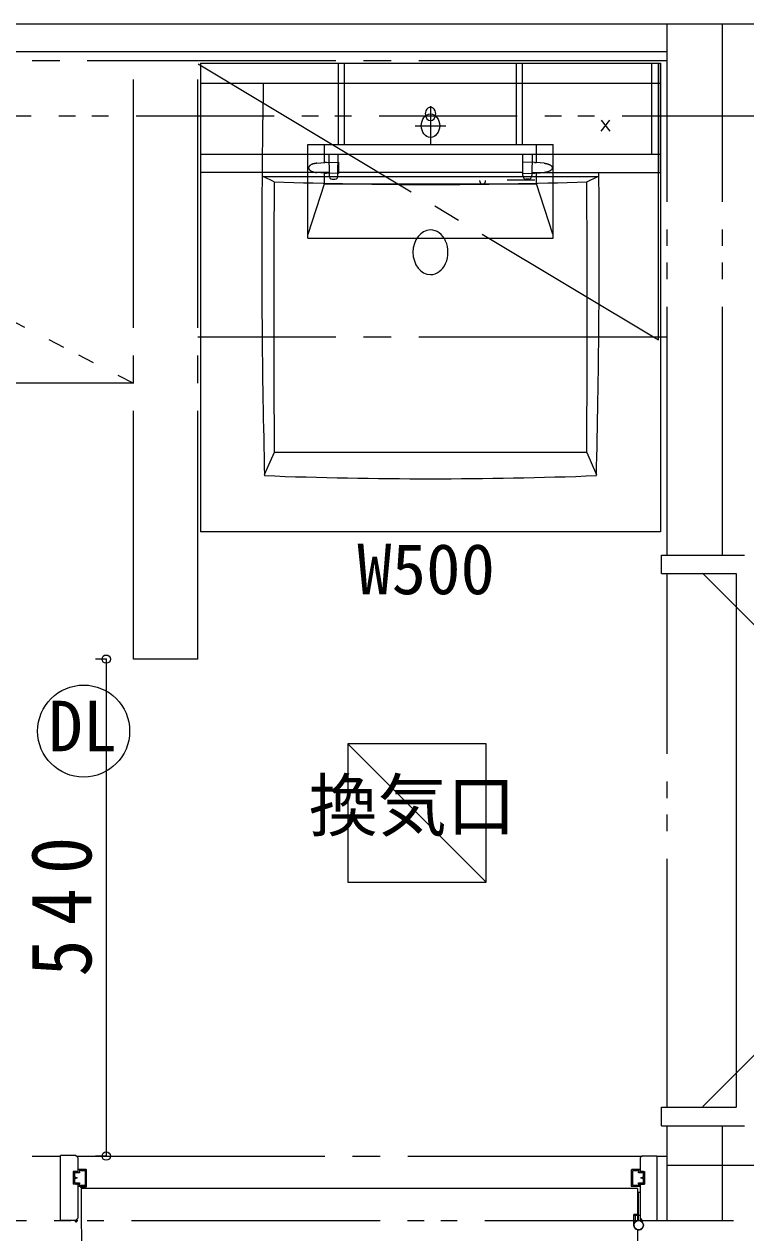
# Model space of a CAD drawing. Units: millimetres at full size, sheet at 1:30; details may follow other scales. Extents: x -6519 to 3331, y -10518 to -4118.
# Drawn here: x -686 to 98, y -6857 to -5543 of the extents above; entities that cross this region are included whole.
import ezdxf
from ezdxf.enums import TextEntityAlignment as Align

# ---------------------------------------------------------------- set-up
doc = ezdxf.new("R2010")
doc.units = ezdxf.units.MM
doc.header["$LTSCALE"] = 30
doc.header["$PDMODE"] = 32
doc.header["$PDSIZE"] = 9
for name, pattern in [('CHAIN2', [12, 9, -1, 1, -1]), ('DASHED1', [1.8, 1.2, -0.6]), ('DOUBLE_CHAIN1', [8.8, 5, -1, 0.6, -0.6, 0.6, -1]), ('DOUBLE_CHAIN2', [12.8, 9, -1, 0.6, -0.6, 0.6, -1])]:
    doc.linetypes.add(name, pattern=pattern)
doc.layers.add('0-0', color=7, linetype='Continuous', lineweight=18)
doc.styles.add('ＭＳ ゴシック', font='')
doc.styles.add('ＭＳ 明朝', font='')
doc.styles.get('ＭＳ ゴシック').set_extended_font_data('MS Gothic')
doc.styles.get('ＭＳ 明朝').set_extended_font_data('MS Mincho')

msp = doc.modelspace()

# ---------------------------------------------------------------- linework, layer by layer
at = {"layer": '0-0', "lineweight": 9}
for p, q in [((1697.75, -5543.18), (-5127.25, -5543.18)), ((12.75, -5573.18), (-5097.25, -5573.18)), ((-494.42, -5585.6), (5.57, -5585.6)), ((-494.42, -5585.6), (5.57, -5585.6)), ((-494.42, -5585.6), (-494.42, -6094.9)), ((-344.42, -5673.88), (-344.42, -5585.6)), ((-337.76, -5673.88), (-337.76, -5585.6)), ((-151.09, -5673.88), (-151.09, -5585.6)), ((-144.42, -5673.88), (-144.42, -5585.6)), ((-4.43, -5585.6), (-4.43, -5684.91)), ((3.16, -5886.29), (3.16, -5586.29)), ((5.57, -5585.6), (5.57, -5704.44)), ((5.57, -5585.6), (5.57, -5704.44)), ((5.57, -5704.44), (5.57, -5585.6)), ((5.57, -5607.76), (-494.42, -5607.76)), ((-59.14, -5659.51), (-49.71, -5647.51)), ((-59.14, -5647.51), (-49.71, -5659.51)), ((-359.59, -5693.62), (-359.59, -5673.88)), ((-129.25, -5693.62), (-129.25, -5673.88)), ((-111.09, -5775.77), (-111.09, -5673.88)), ((5.57, -5684.91), (-494.42, -5684.91)), ((-354.74, -5684.91), (-354.59, -5707.45)), ((-344.93, -5707.46), (-344.77, -5684.91)), ((-134.11, -5684.91), (-144.08, -5684.91)), ((-143.92, -5707.46), (-144.08, -5684.91)), ((-134.11, -5684.91), (-134.27, -5707.45)), ((-368.02, -5694.33), (-359.28, -5693.59)), ((-357.53, -5693.51), (-344.3, -5693.2)), ((-344.3, -5693.2), (-344.3, -5705.49)), ((-144.55, -5693.2), (-144.55, -5705.49)), ((-131.32, -5693.51), (-144.55, -5693.2)), ((-120.83, -5694.33), (-129.56, -5693.59)), ((-354.61, -5704.44), (-494.47, -5704.44)), ((-359.28, -5705.1), (-368.02, -5704.36)), ((-359.59, -5716.82), (-359.59, -5705.07)), ((-344.3, -5705.49), (-357.53, -5705.18)), ((-351.25, -5711.65), (-348.26, -5711.65)), ((-143.95, -5704.44), (-344.91, -5704.44)), ((-191.02, -5712.93), (-191.02, -5712.93)), ((-191.01, -5713.26), (-191, -5713.34)), ((-184.52, -5713.34), (-184.51, -5713.26)), ((-184.52, -5713.34), (-184.51, -5713.26)), ((-184.5, -5712.93), (-184.5, -5712.93)), ((-161.09, -5712.37), (-131.09, -5712.38)), ((-144.55, -5705.49), (-131.32, -5705.18)), ((-137.6, -5711.65), (-140.59, -5711.65)), ((-134.25, -5704.44), (5.57, -5704.44)), ((-129.56, -5705.1), (-120.83, -5704.36)), ((-129.25, -5716.82), (-129.25, -5705.07)), ((-74.61, -5714.48), (-62.72, -5708.68)), ((5.57, -5704.44), (5.57, -6094.9)), ((-377.36, -5771.42), (-359.59, -5716.82)), ((-359.59, -5716.82), (-129.25, -5716.82)), ((-111.49, -5771.42), (-129.25, -5716.82)), ((-377.76, -5775.77), (-111.09, -5775.77)), ((-74.68, -6008.55), (-63.9, -6032.97)), ((5.57, -6094.9), (-494.42, -6094.9)), ((6.74, -6120.16), (96.81, -6120.16)), ((6.74, -6140.16), (6.74, -6120.16)), ((6.74, -6140.16), (87.72, -6140.16)), ((51.01, -6139.81), (340.96, -6429.75)), ((51.39, -6719.32), (340.96, -6429.75)), ((6.74, -6720.16), (87.72, -6720.16)), ((6.74, -6740.16), (6.74, -6720.16)), ((6.74, -6740.16), (96.81, -6740.16)), ((-19.41, -6836.51), (-19.41, -6843.33)), ((-19.41, -6853.28), (-19.41, -7439.04))]:
    msp.add_line(p, q, dxfattribs=at)
at = {"layer": '0-0', "linetype": 'DOUBLE_CHAIN2', "lineweight": 9}
for p, q in [((12.75, -6120.16), (12.75, -5543.18)), ((72.75, -6120.16), (72.75, -5543.18)), ((-1267.25, -5573.18), (-567.25, -5933.18)), ((-567.25, -5933.18), (-1267.25, -5933.18)), ((12.75, -6720.16), (12.75, -6140.16)), ((12.75, -6843.18), (12.75, -6740.16)), ((72.75, -6843.18), (72.75, -6740.16)), ((12.75, -6783.18), (1667.75, -6783.18)), ((-1337.25, -6843.18), (1667.75, -6843.18))]:
    msp.add_line(p, q, dxfattribs=at)
at = {"layer": '0-0', "linetype": 'CHAIN2', "lineweight": 9}
for p, q in [((12.75, -5583.18), (-1267.25, -5583.18)), ((-497.25, -6233.18), (-497.25, -5583.18)), ((-496.84, -5586.29), (3.16, -5886.29)), ((12.75, -5883.18), (-497.25, -5883.18)), ((-334.04, -6325.36), (-184.04, -6475.36)), ((-1337.25, -6773.18), (-646.44, -6773.18)), ((-629.18, -6773.18), (-14.6, -6773.18)), ((1.42, -6773.18), (12.75, -6773.18)), ((1.42, -6781), (1.43, -6781)), ((-646.45, -6833.28), (-646.44, -6833.28)), ((-16.66, -6837.75), (-23.46, -6837.75)), ((1.42, -6836.04), (1.43, -6836.04))]:
    msp.add_line(p, q, dxfattribs=at)
at = {"layer": '0-0', "color": 1}
for p, q in [((-244.42, -5632.29), (-244.42, -5674.73)), ((-261.09, -5653.51), (-227.76, -5653.51))]:
    msp.add_line(p, q, dxfattribs=at)
at = {"layer": '0-0', "color": 1, "linetype": 'DOUBLE_CHAIN1', "lineweight": 5}
msp.add_line((1697.75, -5643.18), (-5097.25, -5643.18), dxfattribs=at)
at = {"layer": '0-0'}
for p, q in [((87.72, -6140.16), (87.72, -6720.16)), ((-646.44, -6843.19), (-646.44, -6772.43)), ((-629.93, -6772.43), (-646.44, -6772.43)), ((-627.57, -6774.79), (-629.93, -6772.43)), ((-627.57, -6774.79), (-627.57, -6789.81)), ((-16.66, -6774.79), (-16.66, -6789.81)), ((-14.16, -6772.79), (-16.52, -6774.88)), ((-14.16, -6772.79), (1.42, -6772.79)), ((-632.45, -6789.81), (-632.45, -6803.8)), ((-627.57, -6789.81), (-632.45, -6789.81)), ((-631.36, -6790.12), (-632.15, -6790.91)), ((-630.97, -6790.12), (-631.36, -6790.12)), ((-630.19, -6789.81), (-630.97, -6790.12)), ((-629.4, -6789.81), (-630.19, -6790.12)), ((-630.19, -6789.81), (-630.19, -6790.12)), ((-628.62, -6789.81), (-629.4, -6790.12)), ((-629.4, -6789.81), (-629.4, -6790.12)), ((-628.62, -6789.81), (-628.62, -6790.12)), ((-627.38, -6790.12), (-628.62, -6790.12)), ((-627.57, -6788.19), (-627.38, -6790.12)), ((-618.71, -6787.76), (-627.18, -6787.76)), ((-626.13, -6789.1), (-625.9, -6791.3)), ((-619.34, -6789.1), (-626.13, -6789.1)), ((-619.34, -6804.67), (-619.34, -6789.1)), ((-618, -6805.85), (-618, -6788.47)), ((-26.23, -6788.47), (-26.23, -6805.85)), ((-17.06, -6787.76), (-25.52, -6787.76)), ((-16.85, -6790.12), (-16.66, -6788.19)), ((-15.61, -6790.12), (-16.85, -6790.12)), ((-16.66, -6789.81), (-11.79, -6789.81)), ((-15.61, -6790.12), (-15.61, -6789.81)), ((-14.83, -6790.12), (-15.61, -6789.81)), ((-14.83, -6790.12), (-14.83, -6789.81)), ((-14.04, -6790.12), (-14.83, -6789.81)), ((-14.04, -6790.12), (-14.04, -6789.81)), ((-13.26, -6790.12), (-14.04, -6789.81)), ((-12.86, -6790.12), (-13.26, -6790.12)), ((-12.08, -6790.91), (-12.86, -6790.12)), ((-11.79, -6789.81), (-11.79, -6803.8)), ((-632.15, -6795.63), (-632.15, -6790.91)), ((-632.15, -6802.7), (-632.15, -6797.98)), ((-632.15, -6802.7), (-631.37, -6803.49)), ((-630.97, -6795.68), (-630.97, -6791.3)), ((-625.9, -6791.3), (-630.97, -6791.3)), ((-630.97, -6795.68), (-628.22, -6796.8)), ((-628.22, -6796.8), (-630.97, -6797.92)), ((-630.97, -6802.31), (-630.97, -6797.92)), ((-630.97, -6802.31), (-625.9, -6802.31)), ((-625.9, -6802.31), (-626.13, -6804.67)), ((-13.26, -6791.3), (-18.33, -6791.3)), ((-18.33, -6802.31), (-13.26, -6802.31)), ((-16.01, -6796.8), (-13.25, -6795.68)), ((-13.25, -6797.93), (-16.01, -6796.81)), ((-14.97, -6796.8), (-12.08, -6795.63)), ((-12.08, -6797.98), (-14.97, -6796.8)), ((-13.26, -6791.3), (-13.26, -6795.68)), ((-13.26, -6797.93), (-13.26, -6802.31)), ((-12.86, -6803.49), (-12.08, -6802.7)), ((-12.08, -6790.91), (-12.08, -6795.63)), ((-12.08, -6797.98), (-12.08, -6802.7)), ((-627.57, -6803.8), (-632.45, -6803.8)), ((-631.37, -6803.49), (-630.98, -6803.49)), ((-630.98, -6803.49), (-630.19, -6803.8)), ((-630.19, -6803.49), (-629.4, -6803.8)), ((-630.19, -6803.49), (-630.19, -6803.8)), ((-629.4, -6803.49), (-628.61, -6803.8)), ((-629.4, -6803.49), (-629.4, -6803.8)), ((-628.61, -6803.49), (-627.2, -6803.49)), ((-628.61, -6803.49), (-628.61, -6803.8)), ((-627.57, -6803.8), (-627.57, -6840.83)), ((-627.2, -6803.49), (-627.41, -6805.59)), ((-627.18, -6805.85), (-618, -6805.85)), ((-626.14, -6804.67), (-619.34, -6804.67)), ((-624.54, -6806.64), (-624.84, -6807.1)), ((-624.03, -6808.36), (-624.03, -6836.51)), ((-19.41, -6808.36), (-624.03, -6808.36)), ((-619.11, -6805.85), (-619.11, -6806.62)), ((-618.55, -6805.85), (-618.55, -6806.63)), ((-26.23, -6805.85), (-17.06, -6805.85)), ((-19.41, -6808.36), (-19.41, -6836.51)), ((-18.63, -6812.53), (-18.63, -6843.09)), ((-18.63, -6812.53), (-16.66, -6812.53)), ((-17.03, -6803.49), (-15.61, -6803.49)), ((-16.82, -6805.59), (-17.03, -6803.49)), ((-16.66, -6803.8), (-11.79, -6803.8)), ((-16.66, -6803.8), (-16.66, -6840.83)), ((-16.66, -6812.53), (-16.66, -6842.27)), ((-15.61, -6803.8), (-14.83, -6803.49)), ((-15.61, -6803.8), (-15.61, -6803.49)), ((-14.83, -6803.8), (-14.83, -6803.49)), ((-14.83, -6803.8), (-14.04, -6803.49)), ((-14.04, -6803.8), (-14.04, -6803.49)), ((-14.04, -6803.8), (-13.25, -6803.49)), ((-13.25, -6803.49), (-12.86, -6803.49)), ((-629.93, -6843.19), (-627.57, -6840.83)), ((-628.36, -6842.33), (-628.36, -6841.62)), ((-23.46, -6848.3), (-23.46, -6836.51)), ((-19.41, -6836.51), (-23.46, -6836.51)), ((-21.5, -6844.22), (-21.5, -6836.51)), ((-16.66, -6840.83), (-14.3, -6843.19)), ((-629.93, -6843.19), (-646.44, -6843.19)), ((-629.93, -6844.69), (-629.93, -6843.9)), ((-18.67, -6843.09), (-18.64, -6843.21)), ((-14.3, -6843.19), (1.42, -6843.19))]:
    msp.add_line(p, q, dxfattribs=at)
at = {"layer": '0-0', "color": 5, "lineweight": 9}
for p, q in [((-596.71, -6233.18), (-608.33, -6233.18)), ((-596.71, -6233.18), (-596.71, -6773.18)), ((-596.71, -6773.18), (-608.33, -6773.18))]:
    msp.add_line(p, q, dxfattribs=at)
at = {"layer": '0-0', "color": 4, "lineweight": 13}
msp.add_line((1.42, -6772.79), (1.42, -6843.19), dxfattribs=at)
at = {"layer": '0-0', "linetype": 'CHAIN2', "lineweight": 9}
msp.add_lwpolyline([(-497.25, -6233.18), (-567.25, -6233.18), (-567.25, -5583.18)], dxfattribs=at)
at = {"layer": '0-0', "lineweight": 9}
for points in [[(-377.76, -5775.77), (-377.76, -5673.88), (-111.09, -5673.88)], [(-376.69, -5698.54), (-376.74, -5698.7), (-376.78, -5698.86), (-376.8, -5699.02), (-376.82, -5699.18), (-376.82, -5699.34), (-376.82, -5699.51), (-376.8, -5699.67), (-376.78, -5699.83), (-376.74, -5699.99), (-376.69, -5700.15), (-376.63, -5700.31), (-376.56, -5700.47), (-376.48, -5700.62), (-376.39, -5700.78), (-376.29, -5700.93), (-376.18, -5701.09), (-376.06, -5701.24), (-375.93, -5701.39), (-375.79, -5701.53), (-375.64, -5701.68), (-375.48, -5701.82), (-375.31, -5701.96), (-375.13, -5702.1), (-374.95, -5702.23), (-374.75, -5702.36), (-374.55, -5702.49), (-374.33, -5702.62), (-374.11, -5702.74), (-373.88, -5702.86), (-373.64, -5702.97), (-373.4, -5703.09), (-373.15, -5703.19), (-372.89, -5703.3), (-372.62, -5703.4), (-372.35, -5703.49), (-372.07, -5703.59), (-371.79, -5703.67), (-371.5, -5703.76), (-371.2, -5703.83)], [(-368.02, -5694.33), (-368.35, -5694.36), (-368.68, -5694.4), (-369.01, -5694.44), (-369.33, -5694.48), (-369.66, -5694.53), (-369.97, -5694.59), (-370.29, -5694.65), (-370.6, -5694.71), (-370.9, -5694.78), (-371.2, -5694.86), (-371.5, -5694.93), (-371.79, -5695.02), (-372.07, -5695.1), (-372.35, -5695.2), (-372.62, -5695.29), (-372.89, -5695.39), (-373.15, -5695.5), (-373.4, -5695.6), (-373.64, -5695.72), (-373.88, -5695.83), (-374.11, -5695.95), (-374.33, -5696.07), (-374.55, -5696.2), (-374.75, -5696.33), (-374.95, -5696.46), (-375.13, -5696.59), (-375.31, -5696.73), (-375.48, -5696.87), (-375.64, -5697.01), (-375.79, -5697.16), (-375.93, -5697.3), (-376.06, -5697.45), (-376.18, -5697.6), (-376.29, -5697.76), (-376.39, -5697.91), (-376.48, -5698.07), (-376.56, -5698.22), (-376.63, -5698.38), (-376.69, -5698.54)], [(-357.53, -5693.51), (-357.75, -5693.52), (-357.98, -5693.52), (-358.2, -5693.53), (-358.42, -5693.54), (-358.64, -5693.55), (-358.85, -5693.56), (-359.07, -5693.58), (-359.28, -5693.59)], [(-131.32, -5693.51), (-131.1, -5693.52), (-130.87, -5693.52), (-130.65, -5693.53), (-130.43, -5693.54), (-130.21, -5693.55), (-130, -5693.56), (-129.78, -5693.58), (-129.56, -5693.59)], [(-120.83, -5694.33), (-120.5, -5694.36), (-120.17, -5694.4), (-119.84, -5694.44), (-119.51, -5694.48), (-119.19, -5694.53), (-118.88, -5694.59), (-118.56, -5694.65), (-118.25, -5694.71), (-117.95, -5694.78), (-117.65, -5694.86), (-117.35, -5694.93), (-117.06, -5695.02), (-116.78, -5695.1), (-116.5, -5695.2), (-116.23, -5695.29), (-115.96, -5695.39), (-115.7, -5695.5), (-115.45, -5695.6), (-115.2, -5695.72), (-114.97, -5695.83), (-114.74, -5695.95), (-114.52, -5696.07), (-114.3, -5696.2), (-114.1, -5696.33), (-113.9, -5696.46), (-113.72, -5696.59), (-113.54, -5696.73), (-113.37, -5696.87), (-113.21, -5697.01), (-113.06, -5697.16), (-112.92, -5697.3), (-112.79, -5697.45), (-112.67, -5697.6), (-112.56, -5697.76), (-112.46, -5697.91), (-112.37, -5698.07), (-112.29, -5698.22), (-112.22, -5698.38), (-112.16, -5698.54)], [(-112.16, -5698.54), (-112.11, -5698.7), (-112.07, -5698.86), (-112.05, -5699.02), (-112.03, -5699.18), (-112.02, -5699.34), (-112.03, -5699.51), (-112.05, -5699.67), (-112.07, -5699.83), (-112.11, -5699.99), (-112.16, -5700.15), (-112.22, -5700.31), (-112.29, -5700.47), (-112.37, -5700.62), (-112.46, -5700.78), (-112.56, -5700.93), (-112.67, -5701.09), (-112.79, -5701.24), (-112.92, -5701.39), (-113.06, -5701.53), (-113.21, -5701.68), (-113.37, -5701.82), (-113.54, -5701.96), (-113.72, -5702.1), (-113.9, -5702.23), (-114.1, -5702.36), (-114.3, -5702.49), (-114.52, -5702.62), (-114.74, -5702.74), (-114.97, -5702.86), (-115.2, -5702.97), (-115.45, -5703.09), (-115.7, -5703.19), (-115.96, -5703.3), (-116.23, -5703.4), (-116.5, -5703.49), (-116.78, -5703.59), (-117.06, -5703.67), (-117.35, -5703.76), (-117.65, -5703.83)], [(-414.24, -5714.48), (-426.12, -5708.68), (-62.72, -5708.68)], [(-371.2, -5703.83), (-370.9, -5703.91), (-370.6, -5703.98), (-370.29, -5704.04), (-369.97, -5704.1), (-369.66, -5704.16), (-369.33, -5704.21), (-369.01, -5704.25), (-368.68, -5704.29), (-368.35, -5704.33), (-368.02, -5704.36)], [(-359.28, -5705.1), (-359.07, -5705.11), (-358.85, -5705.12), (-358.64, -5705.14), (-358.42, -5705.15), (-358.2, -5705.16), (-357.98, -5705.16), (-357.75, -5705.17), (-357.53, -5705.18)], [(-191.03, -5712.89), (-191.03, -5713.03), (-191.02, -5713.16), (-191.01, -5713.29), (-191, -5713.43), (-190.99, -5713.56), (-190.97, -5713.69), (-190.95, -5713.82), (-190.92, -5713.95), (-190.89, -5714.08), (-190.86, -5714.2), (-190.83, -5714.33), (-190.79, -5714.45), (-190.75, -5714.58), (-190.71, -5714.7), (-190.66, -5714.82), (-190.61, -5714.93), (-190.56, -5715.05), (-190.51, -5715.16), (-190.45, -5715.27), (-190.39, -5715.38), (-190.33, -5715.49), (-190.26, -5715.59), (-190.19, -5715.69), (-190.12, -5715.79), (-190.05, -5715.88), (-189.98, -5715.98), (-189.9, -5716.06), (-189.82, -5716.15), (-189.74, -5716.23), (-189.65, -5716.31), (-189.57, -5716.39), (-189.48, -5716.46), (-189.39, -5716.53), (-189.3, -5716.59), (-189.21, -5716.65), (-189.12, -5716.71), (-189.02, -5716.76), (-188.93, -5716.81), (-188.83, -5716.86)], [(-185.19, -5715.49), (-185.13, -5715.38), (-185.07, -5715.27), (-185.01, -5715.16), (-184.95, -5715.05), (-184.9, -5714.93), (-184.85, -5714.82), (-184.81, -5714.7), (-184.76, -5714.58), (-184.72, -5714.45), (-184.69, -5714.33), (-184.65, -5714.2), (-184.62, -5714.08), (-184.59, -5713.95), (-184.57, -5713.82), (-184.55, -5713.69), (-184.53, -5713.56), (-184.52, -5713.43), (-184.5, -5713.29), (-184.5, -5713.16), (-184.49, -5713.03), (-184.49, -5712.89)], [(-129.56, -5705.1), (-129.78, -5705.11), (-130, -5705.12), (-130.21, -5705.14), (-130.43, -5705.15), (-130.65, -5705.16), (-130.87, -5705.16), (-131.1, -5705.17), (-131.32, -5705.18)], [(-117.65, -5703.83), (-117.95, -5703.91), (-118.25, -5703.98), (-118.56, -5704.04), (-118.88, -5704.1), (-119.19, -5704.16), (-119.51, -5704.21), (-119.84, -5704.25), (-120.17, -5704.29), (-120.5, -5704.33), (-120.83, -5704.36)], [(-188.83, -5716.86), (-188.73, -5716.9), (-188.63, -5716.94), (-188.53, -5716.97), (-188.43, -5717), (-188.33, -5717.03), (-188.22, -5717.05), (-188.12, -5717.06), (-188.02, -5717.08), (-187.91, -5717.08), (-187.81, -5717.09), (-187.71, -5717.09), (-187.6, -5717.08), (-187.5, -5717.08), (-187.4, -5717.06), (-187.29, -5717.05), (-187.19, -5717.03), (-187.09, -5717), (-186.99, -5716.97), (-186.89, -5716.94), (-186.79, -5716.9), (-186.69, -5716.86), (-186.59, -5716.81), (-186.5, -5716.76), (-186.4, -5716.71), (-186.31, -5716.65), (-186.21, -5716.59), (-186.12, -5716.53), (-186.03, -5716.46), (-185.95, -5716.39), (-185.86, -5716.31), (-185.78, -5716.23), (-185.7, -5716.15), (-185.62, -5716.06), (-185.54, -5715.98), (-185.47, -5715.88), (-185.39, -5715.79), (-185.32, -5715.69), (-185.25, -5715.59), (-185.19, -5715.49)], [(-74.68, -6008.55), (-414.17, -6008.55), (-424.95, -6032.97)]]:
    msp.add_lwpolyline(points, dxfattribs=at)
at = {"layer": '0-0', "linetype": 'CHAIN2', "lineweight": 9}
msp.add_lwpolyline([(-334.04, -6475.36), (-184.04, -6475.36), (-184.04, -6325.36), (-334.04, -6325.36)], close=True, dxfattribs=at)
at = {"layer": '0-0'}
for points in [[(-18.33, -6791.3), (-18.1, -6789.1), (-24.89, -6789.1), (-24.89, -6804.67), (-18.1, -6804.67), (-18.33, -6802.31)], [(-632.15, -6795.63), (-629.27, -6796.8), (-632.15, -6797.98)], [(-618.55, -6806.63), (-618.75, -6807.24), (-619.11, -6807.75), (-619.63, -6808.05), (-620.25, -6808.18), (-620.91, -6808.21), (-621.63, -6808.17), (-622.33, -6808.08), (-623, -6807.93), (-623.64, -6807.72), (-624.26, -6807.44), (-624.84, -6807.11)], [(-619.12, -6806.63), (-619.28, -6807.06), (-619.49, -6807.35), (-619.81, -6807.54), (-620.3, -6807.64), (-620.9, -6807.66), (-621.58, -6807.62), (-622.23, -6807.53), (-622.85, -6807.39), (-623.45, -6807.2), (-624.01, -6806.95), (-624.54, -6806.64)]]:
    msp.add_lwpolyline(points, dxfattribs=at)
at = {"layer": '0-0', "lineweight": 9}
msp.add_circle((-621.26, -6311.37), 50, dxfattribs=at)
at = {"layer": '0-0'}
msp.add_circle((-18.24, -6848.3), 5.11, dxfattribs=at)
for centre, radius, start, end in [((-627.18, -6788.15), 0.393, 90.00108, 185.75661), ((-618.71, -6788.47), 0.708, 359.99997, 90.00124), ((-25.52, -6788.47), 0.708, 89.99873, 179.99997), ((-17.06, -6788.15), 0.393, 354.24338, 89.99889), ((-627.18, -6805.61), 0.236, 174.24332, 269.99884), ((-17.06, -6805.61), 0.236, 270.00116, 5.75668), ((-629.93, -6842.33), 1.57, 270, 0), ((-629.93, -6842.33), 2.36, 270, 0.00002), ((-15.09, -6842.27), 1.57, 180, 242.45612), ((-18.24, -6848.3), 5.23, 94.80656, 62.45612), ((-23.74, -6847.81), 0.393, 355, 0), ((-15.88, -6842.9), 2.75, 180, 186.42183)]:
    msp.add_arc(centre, radius, start, end, dxfattribs=at)
at = {"layer": '0-0', "linetype": 'DASHED1', "lineweight": 9}
msp.add_arc((-21.5, -6836.51), 602.53, 180, 234.77984, dxfattribs=at)
at = {"layer": '0-0', "lineweight": 9}
for centre, major_axis, start_param, end_param in [((5572.22, -5790.34), (0, -7639.47), 4.6884867, 4.7011412), ((-244.42, -5640.78), (0, -7.22), 1.5707963, 4.712389), ((-244.42, -5640.78), (0, -7.22), 4.712389, 7.8539816), ((5572.22, -5790.34), (0, -7639.47), 4.7011412, 4.7442539), ((-351.25, -5707.41), (0, -4.24), 4.7211156, 6.2831853), ((-348.26, -5707.41), (0, -4.24), 6.2831853, 7.845255), ((-140.59, -5707.41), (0, -4.24), 4.7211156, 6.2831853), ((-137.6, -5707.41), (0, -4.24), 6.2831853, 7.845255), ((-6061.07, -5790.07), (0, -7639.47), 1.5388955, 1.5820081), ((12190.32, -5856.44), (0, -16049.39), 4.7035438, 4.7218669), ((-244.42, 2308.9), (0, -8026.29), 6.2562429, 6.3101277), ((-12679.17, -5856.44), (0, -16049.39), 1.5613184, 1.5796415), ((-244.42, -5791.02), (0, -24.22), 3.1415951, 6.2831829), ((-244.42, -5791.02), (0, -24.22), 6.2831829, 9.4247804), ((-244.42, 1602.29), (0, -7639.47), 6.2531329, 6.3132366)]:
    msp.add_ellipse(centre, major_axis=major_axis, ratio=0.785392, start_param=start_param, end_param=end_param, dxfattribs=at)
at = {"layer": '0-0', "color": 1}
msp.add_ellipse((-244.42, -5653.51), major_axis=(0, -12.73), ratio=0.785392, dxfattribs=at)
at = {"layer": '0-0', "color": 4}
for p in [(-596.71, -6233.18), (-596.71, -6773.18)]:
    msp.add_point(p, dxfattribs=at)

# ---------------------------------------------------------------- texts
at = {"layer": '0-0', "color": 4, "style": 'ＭＳ 明朝'}
for s, p in [('W500', (-324, -6179.14)), ('DL', (-659.68, -6349.87)), ('換気口', (-376.65, -6436.15))]:
    msp.add_text(s, height=54.99, dxfattribs=at).set_placement(p, align=Align.BOTTOM_LEFT)
at = {"layer": '0-0', "insert": (-611.71, -6578.18), "char_height": 65.98, "attachment_point": 7, "rotation": 90, "style": 'ＭＳ ゴシック'}
msp.add_mtext('\\T1.38;\\W0.9;540', dxfattribs=at)

doc.saveas('drawing.dxf')
